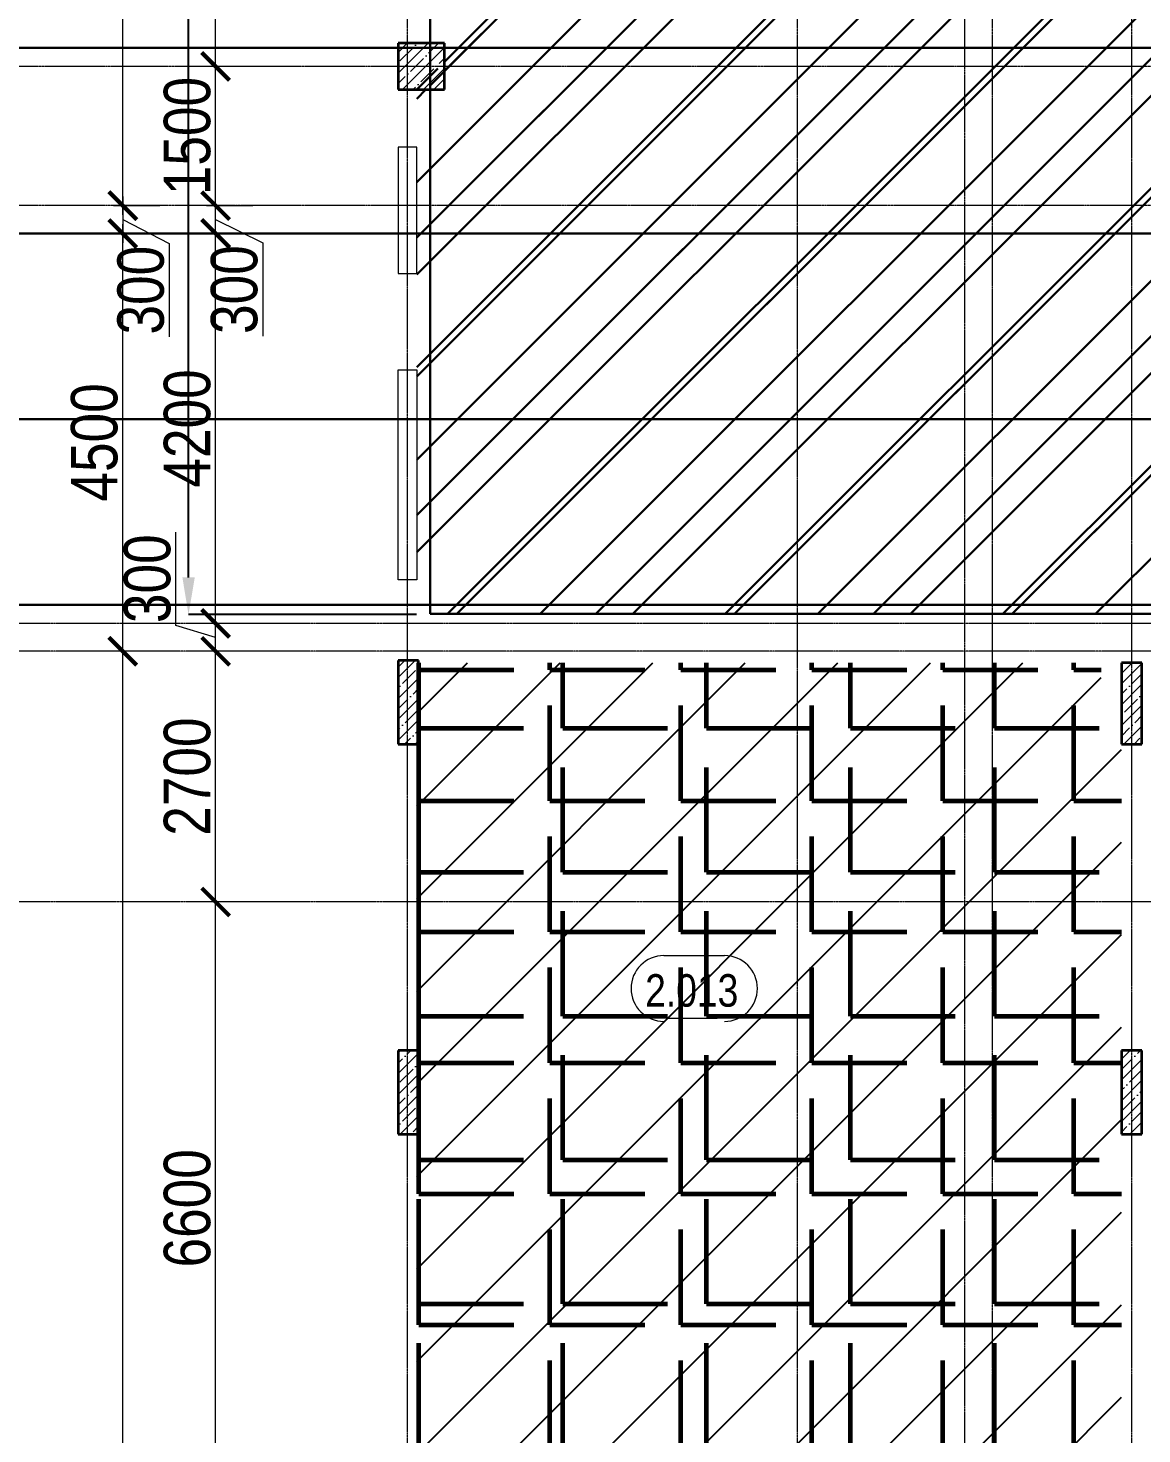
# Model space of a CAD drawing. Header units: millimetres. Extents: x -65509 to 912790, y 446 to 713294.
# Drawn here: x -4206 to 7790, y 220347 to 235489 of the extents above; entities that cross this region are included whole.
import ezdxf
from ezdxf import colors
from ezdxf.entities.mleader import LeaderData, LeaderLine
from ezdxf.enums import TextEntityAlignment as Align
from ezdxf.math import Vec2, Vec3

# ---------------------------------------------------------------- set-up
doc = ezdxf.new("R2010")
doc.units = ezdxf.units.MM
doc.linetypes.add('CENTER2', pattern=[28.575, 19.05, -3.175, 3.175, -3.175])
doc.linetypes.add('HIDDEN2', pattern=[4.7625, 3.175, -1.5875])
doc.layers.get('Defpoints').update_dxf_attribs({"color": 250})
doc.layers.add('1.1) Нал. пол 1 вып. классы в 1 блоке', color=5, linetype='Continuous')
doc.layers.add('5.3) СКБ 11 2.085 6 вып', color=5, linetype='Continuous')
for name, color, linetype, lineweight in [('8.1) Нал. пол 8 вып.', 190, 'Continuous', 30), ('8.2) Линолеум 8 вып', 90, 'Continuous', 60), ('9.1) Линолеум 9  9.2 Инв', 3, 'Continuous', 60), ('9.1) Рулон', 30, 'Continuous', 30), ('АР_Area', 250, 'Continuous', 5), ('АР_Колонны', 250, 'Continuous', 30), ('АР_Стены ЖБ', 250, 'Continuous', 35), ('АР_Штриховка', 250, 'Continuous', 0), ('КМ_Фахверки', 250, 'Continuous', 25), ('РД_Оси_100', 250, 'Continuous', 0), ('РД_Оси_размер', 250, 'Continuous', 0)]:
    doc.layers.add(name, color=color, linetype=linetype, lineweight=lineweight)
doc.styles.get("Standard").update_dxf_attribs({"font": 'arial.ttf'})
doc.styles.add('style1', font='ARIALN.TTF')
doc.styles.add('СПДС', font='isocpeur.ttf', dxfattribs={"width": 0.9})
doc.dimstyles.new('Dim100_ареал', dxfattribs={"dimscale": 100, "dimtxt": 2.5, "dimasz": 1, "dimexe": 1, "dimexo": 1, "dimgap": 0.5, "dimtad": 1, "dimzin": 12, "dimdsep": 46, "dimtxsty": 'style1', "dimblk": 'ARCHTICK', "dimcen": 1, "dimdle": 1, "dimclrd": 256, "dimclre": 256, "dimaunit": 1, "dimadec": 0, "dimazin": 3, "dimtfac": 1, "dimtmove": 1, "dimatfit": 3, "dimldrblk": 'OPEN30', "dimfxl": 4, "dimfxlon": 1, "dimtolj": 1, "dimtzin": 0, "dimlwd": 9, "dimlwe": 9, "dimarcsym": 0})
doc.dimstyles.new('ISO-25', dxfattribs={"dimtxt": 2.5, "dimasz": 2.5, "dimexe": 1.25, "dimexo": 0.625, "dimtad": 1, "dimtxsty": 'Standard', "dimcen": 2.5, "dimadec": 0, "dimazin": 0, "dimtfac": 1, "dimtmove": 0, "dimatfit": 3, "dimfxl": 1, "dimarcsym": 0})
pattern_1 = [(45, (-74007.1, 311187.15), (-112.2532, 112.2532), []), (45, (-73894.85, 311187.15), (-112.2532, 112.2532), [198.4375, -39.6875, 0, -39.6875])]
pattern_2 = [(0, (0, 0), (0, 1410.97), [1026.16, -384.81]), (90, (0, 0), (-1410.97, 9e-14), [1026.16, -384.81])]

# ---------------------------------------------------------------- blocks, each defined once
blk = doc.blocks.new('_ArchTick')
at = {"color": 0, "linetype": 'ByBlock', "const_width": 0.15}
blk.add_lwpolyline([(-0.5, -0.5), (0.5, 0.5)], dxfattribs=at)
blk = doc.blocks.new('*D74')
at = {"layer": 'Defpoints', "color": 0, "transparency": 16777216}
for p in [(1193587, 183613), (1194587, 183613), (1194587, 177013)]:
    blk.add_point(p, dxfattribs=at)
at = {"layer": 'РД_Оси_размер', "lineweight": 9, "transparency": 16777216}
for p, q in [((1193587, 176913), (1193587, 183713)), ((1193987, 183613), (1193487, 183613)), ((1193987, 177013), (1193487, 177013))]:
    blk.add_line(p, q, dxfattribs=at)
at = {"layer": 'РД_Оси_размер', "lineweight": 9, "transparency": 16777216, "xscale": 300, "yscale": 300, "zscale": 300}
for p, rotation in [((1193587, 183613), 90), ((1193587, 177013), 270)]:
    blk.add_blockref('_ArchTick', p, dxfattribs=dict(at, rotation=rotation))
at = {"layer": 'РД_Оси_размер', "color": 0, "transparency": 16777216, "insert": (1193282, 180313), "char_height": 500, "attachment_point": 5, "rotation": 90, "style": 'style1'}
blk.add_mtext('\\A1;6600', dxfattribs=at)
blk = doc.blocks.new('_Open30')
at = {"color": 0, "linetype": 'ByBlock', "lineweight": -2}
for p, q in [((-1, 0.268), (0, 0)), ((0, 0), (-1, -0.268)), ((0, 0), (-1, 0))]:
    blk.add_line(p, q, dxfattribs=at)
blk = doc.blocks.new('*D75')
at = {"layer": 'Defpoints', "color": 0, "transparency": 16777216}
for p in [(1193587, 186313), (1194587, 186313), (1194587, 183613)]:
    blk.add_point(p, dxfattribs=at)
at = {"layer": 'РД_Оси_размер', "lineweight": 9, "transparency": 16777216}
for p, q in [((1193587, 183513), (1193587, 186413)), ((1193987, 186313), (1193487, 186313)), ((1193987, 183613), (1193487, 183613))]:
    blk.add_line(p, q, dxfattribs=at)
at = {"layer": 'РД_Оси_размер', "lineweight": 9, "transparency": 16777216, "xscale": 300, "yscale": 300, "zscale": 300}
for p, rotation in [((1193587, 186313), 90), ((1193587, 183613), 270)]:
    blk.add_blockref('_ArchTick', p, dxfattribs=dict(at, rotation=rotation))
at = {"layer": 'РД_Оси_размер', "color": 0, "transparency": 16777216, "insert": (1193282, 184963), "char_height": 500, "attachment_point": 5, "rotation": 90, "style": 'style1'}
blk.add_mtext('\\A1;2700', dxfattribs=at)
blk = doc.blocks.new('*D76')
at = {"layer": 'Defpoints', "color": 0, "transparency": 16777216}
for p in [(1193587, 186613), (1194587, 186613), (1194587, 186313)]:
    blk.add_point(p, dxfattribs=at)
at = {"layer": 'РД_Оси_размер', "lineweight": 9, "transparency": 16777216}
for p, q in [((1193157, 186592), (1193157, 187597)), ((1193587, 186213), (1193587, 186713)), ((1193587, 186463), (1193157, 186592)), ((1193987, 186613), (1193487, 186613)), ((1193987, 186313), (1193487, 186313))]:
    blk.add_line(p, q, dxfattribs=at)
at = {"layer": 'РД_Оси_размер', "lineweight": 9, "transparency": 16777216, "xscale": 300, "yscale": 300, "zscale": 300}
for p, rotation in [((1193587, 186613), 90), ((1193587, 186313), 270)]:
    blk.add_blockref('_ArchTick', p, dxfattribs=dict(at, rotation=rotation))
at = {"layer": 'РД_Оси_размер', "color": 0, "transparency": 16777216, "insert": (1192852, 187095), "char_height": 500, "attachment_point": 5, "rotation": 90, "style": 'style1'}
blk.add_mtext('\\A1;300', dxfattribs=at)
blk = doc.blocks.new('*D77')
at = {"layer": 'Defpoints', "color": 0, "transparency": 16777216}
for p in [(1193587, 190813), (1194587, 190813), (1194587, 186613)]:
    blk.add_point(p, dxfattribs=at)
at = {"layer": 'РД_Оси_размер', "lineweight": 9, "transparency": 16777216}
for p, q in [((1193987, 190813), (1193487, 190813)), ((1193587, 186513), (1193587, 190913)), ((1193987, 186613), (1193487, 186613))]:
    blk.add_line(p, q, dxfattribs=at)
at = {"layer": 'РД_Оси_размер', "lineweight": 9, "transparency": 16777216, "xscale": 300, "yscale": 300, "zscale": 300}
for p, rotation in [((1193587, 190813), 90), ((1193587, 186613), 270)]:
    blk.add_blockref('_ArchTick', p, dxfattribs=dict(at, rotation=rotation))
at = {"layer": 'РД_Оси_размер', "color": 0, "transparency": 16777216, "insert": (1193282, 188713), "char_height": 500, "attachment_point": 5, "rotation": 90, "style": 'style1'}
blk.add_mtext('\\A1;4200', dxfattribs=at)
blk = doc.blocks.new('*D78')
at = {"layer": 'Defpoints', "color": 0, "transparency": 16777216}
for p in [(1193587, 191113), (1194587, 191113), (1194587, 190813)]:
    blk.add_point(p, dxfattribs=at)
at = {"layer": 'РД_Оси_размер', "lineweight": 9, "transparency": 16777216}
for p, q in [((1193987, 191113), (1193487, 191113)), ((1193587, 190713), (1193587, 191213)), ((1193587, 190963), (1194094, 190712)), ((1193987, 190813), (1193487, 190813)), ((1194094, 190712), (1194094, 189707))]:
    blk.add_line(p, q, dxfattribs=at)
at = {"layer": 'РД_Оси_размер', "lineweight": 9, "transparency": 16777216, "xscale": 300, "yscale": 300, "zscale": 300}
for p, rotation in [((1193587, 191113), 90), ((1193587, 190813), 270)]:
    blk.add_blockref('_ArchTick', p, dxfattribs=dict(at, rotation=rotation))
at = {"layer": 'РД_Оси_размер', "color": 0, "transparency": 16777216, "insert": (1193789, 190209), "char_height": 500, "attachment_point": 5, "rotation": 90, "style": 'style1'}
blk.add_mtext('\\A1;300', dxfattribs=at)
blk = doc.blocks.new('*D79')
at = {"layer": 'Defpoints', "color": 0, "transparency": 16777216}
for p in [(1193587, 192613), (1194587, 192613), (1194587, 191113)]:
    blk.add_point(p, dxfattribs=at)
at = {"layer": 'РД_Оси_размер', "lineweight": 9, "transparency": 16777216}
for p, q in [((1193987, 192613), (1193487, 192613)), ((1193587, 191013), (1193587, 192713)), ((1193987, 191113), (1193487, 191113))]:
    blk.add_line(p, q, dxfattribs=at)
at = {"layer": 'РД_Оси_размер', "lineweight": 9, "transparency": 16777216, "xscale": 300, "yscale": 300, "zscale": 300}
for p, rotation in [((1193587, 192613), 90), ((1193587, 191113), 270)]:
    blk.add_blockref('_ArchTick', p, dxfattribs=dict(at, rotation=rotation))
at = {"layer": 'РД_Оси_размер', "color": 0, "transparency": 16777216, "insert": (1193282, 191863), "char_height": 500, "attachment_point": 5, "rotation": 90, "style": 'style1'}
blk.add_mtext('\\A1;1500', dxfattribs=at)
blk = doc.blocks.new('*D80')
at = {"layer": 'Defpoints', "color": 0, "transparency": 16777216}
for p in [(1193587, 195313), (1194587, 195313), (1194587, 192613)]:
    blk.add_point(p, dxfattribs=at)
at = {"layer": 'РД_Оси_размер', "lineweight": 9, "transparency": 16777216}
for p, q in [((1193587, 192513), (1193587, 195413)), ((1193987, 195313), (1193487, 195313)), ((1193987, 192613), (1193487, 192613))]:
    blk.add_line(p, q, dxfattribs=at)
at = {"layer": 'РД_Оси_размер', "lineweight": 9, "transparency": 16777216, "xscale": 300, "yscale": 300, "zscale": 300}
for p, rotation in [((1193587, 195313), 90), ((1193587, 192613), 270)]:
    blk.add_blockref('_ArchTick', p, dxfattribs=dict(at, rotation=rotation))
at = {"layer": 'РД_Оси_размер', "color": 0, "transparency": 16777216, "insert": (1193282, 193963), "char_height": 500, "attachment_point": 5, "rotation": 90, "style": 'style1'}
blk.add_mtext('\\A1;2700', dxfattribs=at)
blk = doc.blocks.new('*D92')
at = {"layer": 'Defpoints', "color": 0, "transparency": 16777216}
for p in [(1192587, 186313), (1194587, 186313), (1194587, 135913)]:
    blk.add_point(p, dxfattribs=at)
at = {"layer": 'РД_Оси_размер', "lineweight": 9, "transparency": 16777216}
for p, q in [((1192587, 135813), (1192587, 186413)), ((1192987, 186313), (1192487, 186313)), ((1192987, 135913), (1192487, 135913))]:
    blk.add_line(p, q, dxfattribs=at)
at = {"layer": 'РД_Оси_размер', "lineweight": 9, "transparency": 16777216, "xscale": 300, "yscale": 300, "zscale": 300}
for p, rotation in [((1192587, 186313), 90), ((1192587, 135913), 270)]:
    blk.add_blockref('_ArchTick', p, dxfattribs=dict(at, rotation=rotation))
at = {"layer": 'РД_Оси_размер', "color": 0, "transparency": 16777216, "insert": (1192282, 161113), "char_height": 500, "attachment_point": 5, "rotation": 90, "style": 'style1'}
blk.add_mtext('\\A1;50400', dxfattribs=at)
blk = doc.blocks.new('*D93')
at = {"layer": 'Defpoints', "color": 0, "transparency": 16777216}
for p in [(1192587, 190813), (1194587, 190813), (1194587, 186313)]:
    blk.add_point(p, dxfattribs=at)
at = {"layer": 'РД_Оси_размер', "lineweight": 9, "transparency": 16777216}
for p, q in [((1192987, 190813), (1192487, 190813)), ((1192587, 186213), (1192587, 190913)), ((1192987, 186313), (1192487, 186313))]:
    blk.add_line(p, q, dxfattribs=at)
at = {"layer": 'РД_Оси_размер', "lineweight": 9, "transparency": 16777216, "xscale": 300, "yscale": 300, "zscale": 300}
for p, rotation in [((1192587, 190813), 90), ((1192587, 186313), 270)]:
    blk.add_blockref('_ArchTick', p, dxfattribs=dict(at, rotation=rotation))
at = {"layer": 'РД_Оси_размер', "color": 0, "transparency": 16777216, "insert": (1192282, 188563), "char_height": 500, "attachment_point": 5, "rotation": 90, "style": 'style1'}
blk.add_mtext('\\A1;4500', dxfattribs=at)
blk = doc.blocks.new('*D94')
at = {"layer": 'Defpoints', "color": 0, "transparency": 16777216}
for p in [(1192587, 222913), (1194587, 222913), (1194587, 191113)]:
    blk.add_point(p, dxfattribs=at)
at = {"layer": 'РД_Оси_размер', "lineweight": 9, "transparency": 16777216}
for p, q in [((1192987, 222913), (1192487, 222913)), ((1192587, 191013), (1192587, 223013)), ((1192987, 191113), (1192487, 191113))]:
    blk.add_line(p, q, dxfattribs=at)
at = {"layer": 'РД_Оси_размер', "lineweight": 9, "transparency": 16777216, "xscale": 300, "yscale": 300, "zscale": 300}
for p, rotation in [((1192587, 222913), 90), ((1192587, 191113), 270)]:
    blk.add_blockref('_ArchTick', p, dxfattribs=dict(at, rotation=rotation))
at = {"layer": 'РД_Оси_размер', "color": 0, "transparency": 16777216, "insert": (1192282, 207013), "char_height": 500, "attachment_point": 5, "rotation": 90, "style": 'style1'}
blk.add_mtext('\\A1;31800', dxfattribs=at)
blk = doc.blocks.new('*D95')
at = {"layer": 'Defpoints', "color": 0, "transparency": 16777216}
for p in [(1194587, 191113), (1192587, 190813), (1194587, 190813)]:
    blk.add_point(p, dxfattribs=at)
at = {"layer": 'РД_Оси_размер', "lineweight": 9, "transparency": 16777216}
for p, q in [((1192987, 191113), (1192487, 191113)), ((1192587, 191213), (1192587, 190713)), ((1192587, 190963), (1193087, 190705)), ((1192987, 190813), (1192487, 190813)), ((1193087, 190705), (1193087, 189701))]:
    blk.add_line(p, q, dxfattribs=at)
at = {"layer": 'РД_Оси_размер', "lineweight": 9, "transparency": 16777216, "xscale": 300, "yscale": 300, "zscale": 300}
for p, rotation in [((1192587, 191113), 90), ((1192587, 190813), 270)]:
    blk.add_blockref('_ArchTick', p, dxfattribs=dict(at, rotation=rotation))
at = {"layer": 'РД_Оси_размер', "color": 0, "transparency": 16777216, "insert": (1192782, 190203), "char_height": 500, "attachment_point": 5, "rotation": 90, "style": 'style1'}
blk.add_mtext('\\A1;300', dxfattribs=at)
blk = doc.blocks.new('MOK-МаркаПом_овал_ареал')
for p, q in [((-2.99, 3.76), (3.52, 3.76)), ((-2.75, -3), (2.75, -3))]:
    blk.add_line(p, q)
for centre, radius, start, end in [((-2.99, 0.21), 3.55, 90, 270), ((3.52, 0.21), 3.55, 270, 90), ((-7.41, 0), 7.16, 0, 0.001)]:
    blk.add_arc(centre, radius, start, end)
at = {"color": 0, "style": 'style1'}
blk.add_attdef('АР-ПОМЕЩЕНИЕ:НОМЕР', text='', height=3, dxfattribs=at).set_placement((0.26, 0), align=Align.MIDDLE)
blk = doc.blocks.new('*U183')
at = {"color": 30, "lineweight": 30, "true_color": 0xf26722}
blk.add_lwpolyline([(11500, 0), (-11500, 0)], dxfattribs=at)
blk = doc.blocks.new('*U184')
at = {"layer": '9.1) Рулон', "color": 0, "linetype": 'ByBlock', "lineweight": -2, "transparency": 16777216}
for p in [(0, -18000), (0, -20000), (0, -22000), (0, -24000)]:
    blk.add_blockref('*U183', p, dxfattribs=at)
blk = doc.blocks.new('*D187')
at = {"layer": '9.1) Рулон', "color": 0, "lineweight": -2, "transparency": 16777216}
for p, q in [((-21, 253277), (-2479, 253277)), ((-2478, 229572), (-2478, 252877)), ((-21, 229172), (-2479, 229172))]:
    blk.add_line(p, q, dxfattribs=at)
at = {"layer": '9.1) Рулон', "color": 0, "lineweight": 25, "transparency": 16777216}
for points in [[(-2544, 252877), (-2411, 252877), (-2478, 253277)], [(-2544, 229572), (-2411, 229572), (-2478, 229172)]]:
    blk.add_solid(points, dxfattribs=at)
at = {"layer": 'Defpoints', "color": 0, "lineweight": 25, "transparency": 16777216}
for p in [(-2478, 253277), (-20, 253277), (-20, 229172)]:
    blk.add_point(p, dxfattribs=at)
at = {"layer": '9.1) Рулон', "color": 0, "transparency": 16777216, "insert": (-2916, 241224), "char_height": 800, "attachment_point": 5, "rotation": 90}
blk.add_mtext('24105', dxfattribs=at)
blk = doc.blocks.new('оси_рен')
at = {"layer": 'РД_Оси_100', "color": 251, "linetype": 'CENTER2', "true_color": 0x636466}
for p, q in [((1195652.916, 135558.25), (1195652.916, 223268.25)), ((1199852.916, 135558.25), (1199852.916, 223268.25)), ((1225207.916, 183613.25), (1189697.958, 183613.25))]:
    blk.add_line(p, q, dxfattribs=at)
for points in [[(1201652.916, 223268.25), (1201652.916, 135558.25)], [(1201952.916, 135558.25), (1201952.916, 223268.25)], [(1203452.916, 135558.25), (1203452.916, 223268.25)], [(1241712.916, 192613.25), (1189697.958, 192613.25)], [(1241712.916, 191113.25), (1190197.958, 191113.25), (1189697.958, 191263.25)], [(1241712.916, 190813.25), (1190197.958, 190813.25), (1189697.958, 190663.25)], [(1225207.916, 186613.25), (1190197.958, 186613.25), (1189697.958, 186763.25)], [(1225207.916, 186313.25), (1190197.958, 186313.25), (1189697.958, 186163.25)]]:
    blk.add_lwpolyline(points, dxfattribs=at)
at = {"layer": 'РД_Оси_размер', "color": 251, "true_color": 0x636466}
for base, p1, p2, picture, middle in [((1192587.313, 222913.25), (1194587.313, 191113.25), (1194587.313, 222913.25), '*D94', (1192282.026, 207013.25)), ((1193587.313, 195313.25), (1194587.313, 192613.25), (1194587.313, 195313.25), '*D80', (1193282.026, 193963.25)), ((1193587.313, 192613.25), (1194587.313, 191113.25), (1194587.313, 192613.25), '*D79', (1193282.026, 191863.25)), ((1192587.313, 190813.25), (1194587.313, 186313.25), (1194587.313, 190813.25), '*D93', (1192282.026, 188563.25)), ((1193587.313, 190813.25), (1194587.313, 186613.25), (1194587.313, 190813.25), '*D77', (1193282.026, 188713.25)), ((1193587.313, 186613.25), (1194587.313, 186313.25), (1194587.313, 186613.25), '*D76', (1192851.74, 186642.336)), ((1192587.313, 186313.25), (1194587.313, 135913.25), (1194587.313, 186313.25), '*D92', (1192282.026, 161113.25)), ((1193587.313, 186313.25), (1194587.313, 183613.25), (1194587.313, 186313.25), '*D75', (1193282.026, 184963.25)), ((1193587.313, 183613.25), (1194587.313, 177013.25), (1194587.313, 183613.25), '*D74', (1193282.026, 180313.25))]:
    dim = blk.add_linear_dim(base=base, p1=p1, p2=p2, angle=90, dimstyle='Dim100_ареал', override={"dimtxt": 5, "dimasz": 3}, dxfattribs=at)
    dim.commit()
    dim.dimension.update_dxf_attribs({"geometry": picture, "text_midpoint": middle})
for base, p1, p2, picture, middle in [((1192587.313, 190813.25), (1194587.313, 191113.25), (1194587.313, 190813.25), '*D95', (1193087.313, 190655.306)), ((1193587.313, 191113.25), (1194587.313, 190813.25), (1194587.313, 191113.25), '*D78', (1194093.955, 190661.744))]:
    dim = blk.add_linear_dim(base=base, p1=p1, p2=p2, angle=90, dimstyle='Dim100_ареал', override={"dimtxt": 5, "dimasz": 3}, dxfattribs=at)
    dim.commit()
    dim.dimension.update_dxf_attribs({"geometry": picture, "text_midpoint": middle, "dimtype": 160})

msp = doc.modelspace()

# ---------------------------------------------------------------- hatches: boundary and pattern name
at = {"layer": '1.1) Нал. пол 1 вып. классы в 1 блоке'}
h = msp.add_hatch(dxfattribs=at)
h.set_pattern_fill('ANSI31', color=256, scale=222)
h.set_pattern_definition([(45, (-1573151.94, 141213.05), (-498.4042, 498.4042), [])])
h.paths.add_polyline_path([(7350, 228651.988), (0, 228651.988), (0, 227776.987), (-20, 227776.987), (-20, 224476.987), (0, 224476.987), (0, 223576.987), (-20, 223576.987), (-20, 222376.987), (-20, 221476.987), (-20, 220276.987), (-20, 220076.987), (0, 220076.987), (0, 219576.987), (150, 219576.987), (6550, 219576.987), (6550, 219996.987), (7570, 219996.987), (7570, 220076.987), (7570, 223576.987), (7570, 224476.987), (7570, 224876.987), (7570, 227776.987), (7570, 228231.987), (7350, 228231.987)])
at = {"layer": '5.3) СКБ 11 2.085 6 вып', "lineweight": 30}
h = msp.add_hatch(dxfattribs=at)
h.set_pattern_fill('ANSI31', color=256, scale=333)
h.paths.add_polyline_path([(123.795, 229179.99), (12342.073, 229179.99), (12342.073, 253256.16), (123.795, 253256.16)])
at = {"layer": '8.1) Нал. пол 8 вып.'}
h = msp.add_hatch(dxfattribs=at)
h.set_pattern_fill('ANSI31', color=256, scale=222)
h.paths.add_polyline_path([(19580, 253676.988), (19580, 255276.988), (19580, 255676.988), (18430, 255676.988), (18430, 255426.988), (17930, 255426.988), (17930, 255676.987), (12730, 255676.988), (12730, 255426.988), (12230, 255426.988), (12230, 255676.988), (9830, 255676.988), (8230, 255676.988), (6430, 255676.988), (6430, 255426.988), (5930, 255426.988), (5930, 255676.987), (4180, 255676.988), (4179.997, 255676.988), (4179.997, 255676.988), (1830, 255676.988), (1830, 255376.988), (-20, 255376.988), (-20, 255176.988), (-20, 253976.988), (-20, 253626.988), (280, 253626.988), (280, 253476.988), (430, 253476.988), (1029.999, 253476.988), (2629.999, 253476.988), (2629.999, 253476.988), (5980, 253476.988), (5980, 253576.988), (6380, 253576.988), (6380, 253476.988), (12280, 253476.988), (12280, 253576.988), (12680, 253576.988), (12680, 253476.988), (13380, 253476.988), (14980.374, 253476.988), (14979.659, 243156.987), (13500, 243156.987), (13500, 242016.987), (12580, 242016.987), (12580, 241276.987), (12680, 241276.987), (12680, 240876.987), (12580, 240876.987), (12580, 239676.987), (12580, 238076.987), (12580, 236751.995), (13600, 236751.995), (13600, 236361.995), (13600, 236311.995), (13600, 235611.995), (13600, 235361.995), (13600, 234661.995), (13600, 234411.995), (13600, 233711.995), (13600, 233651.995), (13800, 233651.995), (13800, 233702.097), (13814.438, 233702.097, -0.011995052), (13815.943, 233750.047), (13816.039, 233750.047), (13817.262, 233767.191), (13817.438, 233767.793), (13817.89, 233768.33), (13838.35, 233778.996), (13839.639, 233777.604), (13856.298, 233782.877), (13862.537, 233784.845), (13868.142, 233786.604), (13873.17, 233788.17), (13879.338, 233790.068), (13911.365, 233799.743), (13953.688, 233801.001), (13953.688, 233774.772), (14594.404, 233774.772), (14594.404, 233796.102), (14609.404, 233796.102), (14609.404, 233800.555), (14620.061, 233800.239), (14631.235, 233800.239), (14655.234, 233794.228), (14702.69, 233779.626), (14702.632, 233779.444), (14730.804, 233770.499, -0.01477085), (14733.54, 233711.492), (14735.778, 233702.008), (14750, 233702.008), (14750, 233651.994), (16450, 233651.993), (16450, 233702.009), (16466.346, 233702.009, -0.011603179), (16467.762, 233748.394), (16467.854, 233748.723), (16468.507, 233757.884), (16467.961, 233749.058), (16486.321, 233771.415), (16495.301, 233766.711), (16510.258, 233771.643), (16516.63, 233773.929), (16557.83, 233789.199), (16589.597, 233789.948), (16589.597, 233800.227), (16589.454, 233800.227, -0.456730197), (16590.597, 233799.238), (16591.046, 233796.101), (16605.597, 233796.101), (17038.903, 233775.484), (17038.903, 233796.101), (17053.903, 233796.101), (17053.903, 233800.554), (17064.56, 233800.237), (17075.734, 233800.237), (17099.733, 233794.227), (17147.189, 233779.624), (17147.131, 233779.443), (17175.303, 233770.497, -0.014770851), (17178.039, 233711.49), (17180.277, 233702.009), (17200, 233702.009), (17200, 233651.993), (17980, 233651.992), (17980, 233851.992), (18380, 233851.992), (18380, 233651.995), (19880, 233651.994), (20975, 233651.991), (23375, 233651.991), (23880, 233651.991), (23880, 233851.989), (23880.003, 233926.946), (23880, 233951.946), (24279.989, 233951.989), (24279.991, 233939.489), (24279.992, 233926.989), (24280, 233851.989), (24280, 233651.991), (26680, 233651.991), (27280, 233651.991), (27280, 233951.988), (27380, 233951.988), (27380, 234246.987), (27380, 236046.987), (27380, 236356.988), (25060, 236356.988), (25060, 238276.988), (25060, 241696.988), (25060, 242296.977), (24950, 242296.977), (24000, 242296.977), (19600, 242296.977), (19600, 243546.977), (19600, 244646.977), (19600, 244906.977), (19600, 245806.988), (19600, 246906.988), (19600, 247686.988), (19600, 247996.988), (19600, 248497.182), (19600, 249597.182), (19600, 249756.988), (17980, 249756.988), (17980, 251876.988), (17980, 252276.988), (18380, 252276.988), (19580, 252276.988)])
h = msp.add_hatch(dxfattribs=at)
h.set_pattern_fill('ANSI31', color=256, scale=222)
h.set_pattern_definition([(45, (0.04, -141945.6), (-498.4042, 498.4042), [])])
h.paths.add_polyline_path([(12380.045, 253404.989), (12280.045, 253404.989), (12280.045, 253504.989), (6389.058, 253504.989), (6380.045, 253495.975), (6380.045, 253404.989), (5980.045, 253404.989), (5980.045, 253504.989), (280.045, 253504.989), (280.045, 253354.989), (-19.955, 253354.989), (-19.955, 252804.989), (-19.955, 251304.989), (-19.955, 250404.989), (-19.955, 248004.989), (-19.955, 247554.989), (280.045, 247554.989), (280.045, 247054.989), (-19.955, 247054.989), (-19.955, 246504.989), (-19.955, 245004.989), (-19.955, 244104.989), (-19.955, 241704.989), (-19.955, 241554.989), (280.045, 241554.989), (280.045, 241054.989), (-19.955, 241054.989), (-19.955, 240504.989), (-19.955, 239004.989), (-19.955, 238104.989), (-19.955, 235704.989), (-19.955, 235554.989), (280.045, 235554.989), (280.045, 235054.989), (-19.955, 235054.989), (-19.955, 234504.989), (-19.955, 233004.989), (-19.955, 232104.989), (-19.955, 229704.989), (-19.955, 229179.989), (12605.093, 229179.989), (12605.093, 233679.993), (12605.093, 234079.996), (12385.093, 234079.996), (12380.045, 234079.996), (12380.045, 235104.989), (12280.045, 235104.989), (12280.045, 235504.989), (12380.045, 235504.989), (12380.045, 241104.989), (12280.045, 241104.989), (12280.045, 241504.989), (12380.045, 241504.989), (12380.045, 247104.989), (12280.045, 247104.989), (12280.045, 247504.989), (12380.045, 247504.989)])
at = {"layer": '8.2) Линолеум 8 вып'}
h = msp.add_hatch(dxfattribs=at)
h.set_pattern_fill('ANGLE', color=256, scale=222)
h.set_pattern_definition([(0, (0, 0), (0, 1550.67), [1127.76, -422.91]), (90, (0, 0), (-1550.67, 9e-14), [1127.76, -422.91])])
h.paths.add_polyline_path([(7350, 228651.988), (0, 228651.988), (0, 227776.987), (-20, 227776.987), (-20, 224476.987), (0, 224476.987), (0, 223576.987), (-20, 223576.987), (-20, 222376.987), (-20, 221476.987), (-20, 220276.987), (-20, 220076.987), (0, 220076.987), (0, 219576.987), (150, 219576.987), (6550, 219576.987), (6550, 219996.987), (7570, 219996.987), (7570, 220076.987), (7570, 223576.987), (7570, 224476.987), (7570, 224876.987), (7570, 227776.987), (7570, 228231.987), (7350, 228231.987)])
at = {"layer": '9.1) Линолеум 9  9.2 Инв'}
h = msp.add_hatch(dxfattribs=at)
h.set_pattern_fill('ANGLE', color=256, scale=202)
h.set_pattern_definition(pattern_2)
h.paths.add_polyline_path([(19580, 253676.988), (19580, 255276.988), (19580, 255676.988), (18430, 255676.988), (18430, 255426.988), (17930, 255426.988), (17930, 255676.987), (12730, 255676.988), (12730, 255426.988), (12230, 255426.988), (12230, 255676.988), (9830, 255676.988), (8230, 255676.988), (6430, 255676.988), (6430, 255426.988), (5930, 255426.988), (5930, 255676.987), (4180, 255676.988), (4179.997, 255676.988), (4179.997, 255676.988), (1830, 255676.988), (1830, 255376.988), (-20, 255376.988), (-20, 255176.988), (-20, 253976.988), (-20, 253626.988), (280, 253626.988), (280, 253476.988), (430, 253476.988), (1029.999, 253476.988), (2629.999, 253476.988), (2629.999, 253476.988), (5980, 253476.988), (5980, 253576.988), (6380, 253576.988), (6380, 253476.988), (12280, 253476.988), (12280, 253576.988), (12680, 253576.988), (12680, 253476.988), (13380, 253476.988), (14980.374, 253476.988), (14979.659, 243156.987), (13500, 243156.987), (13500, 242016.987), (12580, 242016.987), (12580, 241276.987), (12680, 241276.987), (12680, 240876.987), (12580, 240876.987), (12580, 239676.987), (12580, 238076.987), (12580, 236751.995), (13600, 236751.995), (13600, 236361.995), (13600, 236311.995), (13600, 235611.995), (13600, 235361.995), (13600, 234661.995), (13600, 234411.995), (13600, 233711.995), (13600, 233651.995), (13800, 233651.995), (13800, 233702.097), (13814.438, 233702.097, -0.011995052), (13815.943, 233750.047), (13816.039, 233750.047), (13817.262, 233767.191), (13817.438, 233767.793), (13817.89, 233768.33), (13838.35, 233778.996), (13839.639, 233777.604), (13856.298, 233782.877), (13862.537, 233784.845), (13868.142, 233786.604), (13873.17, 233788.17), (13879.338, 233790.068), (13911.365, 233799.743), (13953.688, 233801.001), (13953.688, 233774.772), (14594.404, 233774.772), (14594.404, 233796.102), (14609.404, 233796.102), (14609.404, 233800.555), (14620.061, 233800.239), (14631.235, 233800.239), (14655.234, 233794.228), (14702.69, 233779.626), (14702.632, 233779.444), (14730.804, 233770.499, -0.01477085), (14733.54, 233711.492), (14735.778, 233702.008), (14750, 233702.008), (14750, 233651.994), (16450, 233651.993), (16450, 233702.009), (16466.346, 233702.009, -0.011603179), (16467.762, 233748.394), (16467.854, 233748.723), (16468.507, 233757.884), (16467.961, 233749.058), (16486.321, 233771.415), (16495.301, 233766.711), (16510.258, 233771.643), (16516.63, 233773.929), (16557.83, 233789.199), (16589.597, 233789.948), (16589.597, 233800.227), (16589.454, 233800.227, -0.456730197), (16590.597, 233799.238), (16591.046, 233796.101), (16605.597, 233796.101), (17038.903, 233775.484), (17038.903, 233796.101), (17053.903, 233796.101), (17053.903, 233800.554), (17064.56, 233800.237), (17075.734, 233800.237), (17099.733, 233794.227), (17147.189, 233779.624), (17147.131, 233779.443), (17175.303, 233770.497, -0.014770851), (17178.039, 233711.49), (17180.277, 233702.009), (17200, 233702.009), (17200, 233651.993), (17980, 233651.992), (17980, 233851.992), (18380, 233851.992), (18380, 233651.995), (19880, 233651.994), (20975, 233651.991), (23375, 233651.991), (23880, 233651.991), (23880, 233851.989), (23880.003, 233926.946), (23880, 233951.946), (24279.989, 233951.989), (24279.991, 233939.489), (24279.992, 233926.989), (24280, 233851.989), (24280, 233651.991), (26680, 233651.991), (27280, 233651.991), (27280, 233951.988), (27380, 233951.988), (27380, 234246.987), (27380, 236046.987), (27380, 236356.988), (25060, 236356.988), (25060, 238276.988), (25060, 241696.988), (25060, 242296.977), (24950, 242296.977), (24000, 242296.977), (19600, 242296.977), (19600, 243546.977), (19600, 244646.977), (19600, 244906.977), (19600, 245806.988), (19600, 246906.988), (19600, 247686.988), (19600, 247996.988), (19600, 248497.182), (19600, 249597.182), (19600, 249756.988), (17980, 249756.988), (17980, 251876.988), (17980, 252276.988), (18380, 252276.988), (19580, 252276.988)])
h = msp.add_hatch(dxfattribs=at)
h.set_pattern_fill('ANGLE', color=256, scale=202)
h.set_pattern_definition(pattern_2)
h.paths.add_polyline_path([(7350, 228651.988), (0, 228651.988), (0, 227776.987), (-20, 227776.987), (-20, 224476.987), (0, 224476.987), (0, 223576.987), (-20, 223576.987), (-20, 222376.987), (-20, 221476.987), (-20, 220276.987), (-20, 220076.987), (0, 220076.987), (0, 219576.987), (150, 219576.987), (6550, 219576.987), (6550, 219996.987), (7570, 219996.987), (7570, 220076.987), (7570, 223576.987), (7570, 224476.987), (7570, 224876.987), (7570, 227776.987), (7570, 228231.987), (7350, 228231.987)])
at = {"layer": '9.1) Рулон', "lineweight": 30}
h = msp.add_hatch(dxfattribs=at)
h.set_pattern_fill('ANSI31', color=256, scale=333)
h.paths.add_polyline_path([(12385.048, 231276.988), (-20, 231276.988), (-20, 229546.987), (-20, 229476.987), (-20, 229276.988), (12385.048, 229276.988)])
h.paths.add_polyline_path([(12385.048, 233276.988), (-20, 233276.988), (-20, 232846.987), (-20, 232776.987), (-20, 231876.987), (-20, 231276.988), (12385.048, 231276.988)])
h.paths.add_polyline_path([(12385.048, 233851.995), (12385.048, 234876.988), (12280, 234876.988), (12280, 235276.988), (280, 235276.988), (280, 234826.987), (-20, 234826.987), (-20, 234276.987), (-20, 233276.988), (12385.048, 233276.988)])
h.paths.add_polyline_path([(12380, 237276.988), (-20, 237276.988), (-20, 235546.987), (-20, 235476.987), (-20, 235326.987), (280, 235326.987), (280, 235276.988), (12380, 235276.988)])
h.paths.add_polyline_path([(12380, 238076.987), (12380, 239276.988), (-20, 239276.988), (-20, 238846.987), (-20, 238776.987), (-20, 237876.987), (-20, 237276.988), (12380, 237276.988)])
h.paths.add_polyline_path([(12380, 240876.987), (12280, 240876.987), (12280, 241276.988), (280, 241276.988), (280, 240826.987), (-20, 240826.987), (-20, 240276.987), (-20, 239276.988), (12380, 239276.988), (12380, 239676.987)])
h.paths.add_polyline_path([(12380, 242016.987), (12380, 243276.988), (-20, 243276.988), (-20, 241546.987), (-20, 241476.987), (-20, 241326.987), (280, 241326.987), (280, 241276.988), (12380, 241276.988)])
h.paths.add_polyline_path([(12380, 245276.988), (-20, 245276.988), (-20, 244846.987), (-20, 244776.987), (-20, 243876.987), (-20, 243276.988), (12380, 243276.988), (12380, 243356.987)])
h.paths.add_polyline_path([(12380, 246876.988), (12280, 246876.988), (12280, 247276.988), (280, 247276.988), (280, 246826.987), (-20, 246826.987), (-20, 246276.987), (-20, 245276.988), (12380, 245276.988)])
h.paths.add_polyline_path([(12380, 248476.987), (12380, 249276.988), (-20, 249276.988), (-20, 247846.988), (-20, 247776.988), (-20, 247326.987), (280, 247326.987), (280, 247276.988), (12380, 247276.988)])
h.paths.add_polyline_path([(12380, 250676.987), (12380, 251276.988), (-20, 251276.988), (-20, 251146.988), (-20, 251076.988), (-20, 250176.988), (-20, 249276.988), (12380, 249276.988)])
h.paths.add_polyline_path([(12380, 253176.988), (12280, 253176.988), (12280, 253276.988), (6380, 253276.988), (6380, 253176.988), (5980, 253176.988), (5980, 253276.988), (280, 253276.988), (280, 253126.988), (-20, 253126.988), (-20, 252576.988), (-20, 251276.988), (12380, 251276.988)])
at = {"layer": 'АР_Штриховка', "linetype": 'Continuous'}
h = msp.add_hatch(dxfattribs=at)
h.set_pattern_fill('ANSI35', color=256, scale=25, style=0)
h.set_pattern_definition(pattern_1)
h.paths.add_polyline_path([(-220, 234826.987), (280, 234826.987), (280, 235326.987), (-220, 235326.987)], flags=0)
h = msp.add_hatch(dxfattribs=at)
h.set_pattern_fill('ANSI35', color=256, scale=25, style=0)
h.set_pattern_definition(pattern_1)
h.paths.add_polyline_path([(-220, 227776.987), (0, 227776.987), (0, 228676.987), (-220, 228676.987)], flags=0)
h = msp.add_hatch(dxfattribs=at)
h.set_pattern_fill('ANSI35', color=256, scale=25, style=0)
h.set_pattern_definition(pattern_1)
h.paths.add_polyline_path([(7570, 227776.987), (7790, 227776.987), (7790, 228651.988), (7570, 228651.988)], flags=0)
h = msp.add_hatch(dxfattribs=at)
h.set_pattern_fill('ANSI35', color=256, scale=25, style=0)
h.set_pattern_definition(pattern_1)
h.paths.add_polyline_path([(-220, 223576.987), (0, 223576.987), (0, 224476.987), (-220, 224476.987)], flags=0)
h = msp.add_hatch(dxfattribs=at)
h.set_pattern_fill('ANSI35', color=256, scale=25, style=0)
h.set_pattern_definition(pattern_1)
h.paths.add_polyline_path([(7570, 223576.987), (7790, 223576.987), (7790, 224476.987), (7570, 224476.987)], flags=0)

# ---------------------------------------------------------------- linework, layer by layer
at = {"layer": '5.3) СКБ 11 2.085 6 вып', "lineweight": 30}
msp.add_lwpolyline([(123.795, 229179.99), (12342.073, 229179.99), (12342.073, 253256.16), (123.795, 253256.16)], close=True, dxfattribs=at)
at = {"layer": 'АР_Колонны', "linetype": 'HIDDEN2'}
for p, q in [((-220, 235326.987), (280, 235326.987)), ((-220, 234826.987), (-220, 235326.987)), ((280, 235326.987), (280, 234826.987)), ((280, 234826.987), (-220, 234826.987)), ((-220, 228676.987), (0, 228676.987)), ((-220, 227776.987), (-220, 228676.987)), ((0, 228676.987), (0, 227776.987)), ((7570, 228651.988), (7790, 228651.988)), ((7570, 227776.987), (7570, 228651.988)), ((7790, 228651.988), (7790, 227776.987)), ((0, 227776.987), (-220, 227776.987)), ((7790, 227776.987), (7570, 227776.987)), ((-220, 224476.987), (0, 224476.987)), ((-220, 223576.987), (-220, 224476.987)), ((0, 224476.987), (0, 223576.987)), ((7570, 224476.987), (7790, 224476.987)), ((7570, 223576.987), (7570, 224476.987)), ((7790, 224476.987), (7790, 223576.987)), ((0, 223576.987), (-220, 223576.987)), ((7790, 223576.987), (7570, 223576.987))]:
    msp.add_line(p, q, dxfattribs=at)
at = {"layer": 'АР_Колонны', "linetype": 'Continuous'}
for p, q in [((280, 235326.987), (-220, 235326.987)), ((-220, 235326.987), (-220, 234826.987)), ((280, 235326.987), (-220, 235326.987)), ((-220, 235326.987), (-220, 234826.987)), ((280, 234826.987), (280, 235326.987)), ((280, 234826.987), (280, 235326.987)), ((-220, 234826.987), (280, 234826.987)), ((-220, 234826.987), (280, 234826.987)), ((0, 228676.987), (-220, 228676.987)), ((-220, 228676.987), (-220, 227776.987)), ((0, 228676.987), (-220, 228676.987)), ((-220, 228676.987), (-220, 227776.987)), ((0, 227776.987), (0, 228676.987)), ((0, 227776.987), (0, 228676.987)), ((7790, 228651.988), (7570, 228651.988)), ((7570, 228651.988), (7570, 227776.987)), ((7790, 228651.988), (7570, 228651.988)), ((7570, 228651.988), (7570, 227776.987)), ((7790, 227776.987), (7790, 228651.988)), ((7790, 227776.987), (7790, 228651.988)), ((-220, 227776.987), (0, 227776.987)), ((-220, 227776.987), (0, 227776.987)), ((7570, 227776.987), (7790, 227776.987)), ((7570, 227776.987), (7790, 227776.987)), ((0, 224476.987), (-220, 224476.987)), ((-220, 224476.987), (-220, 223576.987)), ((0, 224476.987), (-220, 224476.987)), ((-220, 224476.987), (-220, 223576.987)), ((0, 223576.987), (0, 224476.987)), ((0, 223576.987), (0, 224476.987)), ((7790, 224476.987), (7570, 224476.987)), ((7570, 224476.987), (7570, 223576.987)), ((7790, 224476.987), (7570, 224476.987)), ((7570, 224476.987), (7570, 223576.987)), ((7790, 223576.987), (7790, 224476.987)), ((7790, 223576.987), (7790, 224476.987)), ((-220, 223576.987), (0, 223576.987)), ((-220, 223576.987), (0, 223576.987)), ((7570, 223576.987), (7790, 223576.987)), ((7570, 223576.987), (7790, 223576.987))]:
    msp.add_line(p, q, dxfattribs=at)
at = {"layer": 'АР_Стены ЖБ', "linetype": 'Continuous'}
for p, q in [((280, 235326.987), (-220, 235326.987)), ((-220, 235326.987), (-220, 234826.987)), ((280, 234826.987), (280, 235326.987)), ((-220, 234826.987), (280, 234826.987)), ((0, 228676.987), (-220, 228676.987)), ((-220, 228676.987), (-220, 227776.987)), ((0, 227776.987), (0, 228676.987)), ((7790, 228651.988), (7570, 228651.988)), ((7570, 228651.988), (7570, 227776.987)), ((7790, 227776.987), (7790, 228651.988)), ((-220, 227776.987), (0, 227776.987)), ((7570, 227776.987), (7790, 227776.987)), ((0, 224476.987), (-220, 224476.987)), ((-220, 224476.987), (-220, 223576.987)), ((0, 223576.987), (0, 224476.987)), ((7790, 224476.987), (7570, 224476.987)), ((7570, 224476.987), (7570, 223576.987)), ((7790, 223576.987), (7790, 224476.987)), ((-220, 223576.987), (0, 223576.987)), ((7570, 223576.987), (7790, 223576.987))]:
    msp.add_line(p, q, dxfattribs=at)
at = {"layer": 'КМ_Фахверки', "lineweight": 20}
for points in [[(-20, 234206.987), (-220.001, 234206.987), (-220.001, 232846.987), (-20, 232846.987)], [(-220, 231806.987), (-20, 231806.987), (-20, 229546.987), (-220, 229546.987)]]:
    msp.add_lwpolyline(points, close=True, dxfattribs=at)

# ---------------------------------------------------------------- block references
msp.add_blockref('оси_рен', (-1195772.915, 42463.738))
at = {"layer": '9.1) Рулон'}
msp.add_blockref('*U184', (880, 253276.988), dxfattribs=at)
at = {"layer": 'АР_Area', "color": 250, "linetype": 'Continuous', "lineweight": 25}
ref = msp.add_blockref('MOK-МаркаПом_овал_ареал', (2941.902, 225123.787), dxfattribs=dict(at, xscale=100, yscale=100, zscale=100))
ref.add_attrib('АР-ПОМЕЩЕНИЕ:НОМЕР', '2.013', dxfattribs={"layer": '0', "color": 0, "height": 350, "style": 'style1'}).set_placement((2941.902, 225123.787), align=Align.MIDDLE)

# ---------------------------------------------------------------- dimensions: what is measured, and where the dimension line sits
at = {"layer": '9.1) Рулон', "color": 18, "true_color": 0x000000}
dim = msp.add_linear_dim(base=(-2477.745, 253276.988), p1=(-20, 229171.987), p2=(-20, 253276.988), angle=90, dimstyle='ISO-25', override={"dimtxt": 800, "dimasz": 400, "dimgap": 30}, dxfattribs=at)
dim.commit()
dim.dimension.update_dxf_attribs({"geometry": '*D187', "text_midpoint": (-2916.203, 241224.488)})

# ---------------------------------------------------------------- leaders
at = {"layer": '9.1) Рулон', "color": 250, "lineweight": 30}
ml = msp.add_multileader_mtext('Standard', dxfattribs=at)
ml.set_content('Спортивный линолеум, ширина рулона 2 м, \\PДлина рулона 23 м = одна полоса 12,4 м + обрезок 10,6 м.\\PК закупке 13 рулонов (598 м2)   ', color=250, style='СПДС')
ml.set_leader_properties()
ml.build(insert=Vec2(0, 0))
ml.multileader.update_dxf_attribs({"arrow_head_size": 400})
ctx = ml.context
ctx.base_point, ctx.char_height, ctx.arrow_head_size, ctx.plane_origin = Vec3(-20866.626, 247849.623), 600, 400, Vec3(4450.728, 240650.587)
ctx.text_align_type = 2
notes = []
notes.append((ctx, [(0, (1, 1, 0), (-793.626, 247849.623), (-1, 0), 8, [(0, [(4450.728, 240650.587)], 0, [])])]))
ctx.mtext.insert, ctx.mtext.alignment, ctx.mtext.flow_direction = Vec3(-803.626, 248239.623), 3, 5
for ctx, leaders in notes:
    for number, flags, end, landing, length, lines in leaders:
        leader = LeaderData()
        leader.index, (leader.has_last_leader_line, leader.has_dogleg_vector, leader.attachment_direction) = number, flags
        leader.last_leader_point, leader.dogleg_vector, leader.dogleg_length = Vec3(end), Vec3(landing), length
        for number, points, colour, breaks in lines:
            line = LeaderLine()
            line.index, line.vertices, line.color, line.breaks = number, Vec3.list(points), colors.encode_raw_color(colour), breaks
            leader.lines.append(line)
        ctx.leaders.append(leader)

doc.saveas('drawing.dxf')
